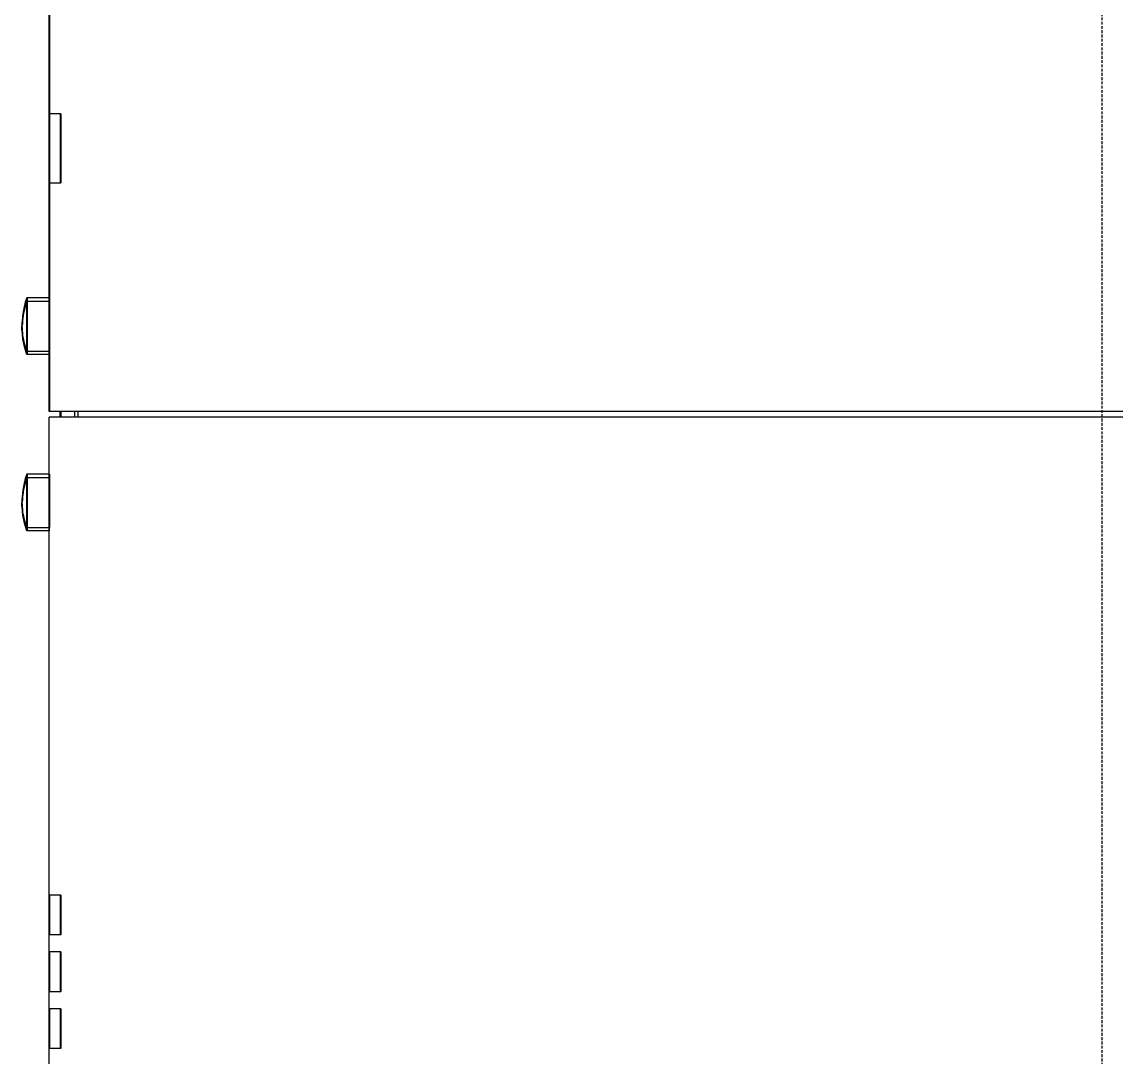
# Model space of a CAD drawing. Extents: x 0 to 390, y 0 to 1157.
# Drawn here: x 10.2 to 202.5, y 190.5 to 372.5 of the extents above; entities that cross this region are included whole.
import ezdxf

# ---------------------------------------------------------------- set-up
doc = ezdxf.new("R2010")
doc.units = 0
doc.linetypes.add('DASHED', pattern=[0.75, 0.5, -0.25])
doc.layers.add('-15N-THT. THIẾT BỊ ĐÓNG MỞ', color=40, linetype='CONTINUOUS')

# ---------------------------------------------------------------- blocks, each defined once
blk = doc.blocks.new('06 - N - SC VSD CHIẾU HÔNG ATV630C11~C16N4')
at = {"layer": '-15N-THT. THIẾT BỊ ĐÓNG MỞ', "color": 6, "linetype": 'DASHED'}
blk.add_line((-190, 578.5), (-190, -578.5), dxfattribs=at)
at = {"layer": '-15N-THT. THIẾT BỊ ĐÓNG MỞ'}
for p, q in [((-375.02, -274.5), (-375.03, 117.5)), ((-374.95, 118), (-374.94, -274.5)), ((-374.99, -222.17), (-375.01, -222.17)), ((-374.97, -222.17), (-374.99, -222.17)), ((-374.95, -222.17), (-374.97, -222.17)), ((-372.95, -222.17), (-374.95, -222.17)), ((-375.01, -234.33), (-374.99, -234.33)), ((-374.99, -234.33), (-374.97, -234.33)), ((-374.97, -234.33), (-374.95, -234.33)), ((-374.95, -234.33), (-372.95, -234.33)), ((-379.2, -255.31), (-379.42, -256.13)), ((-379.13, -255.31), (-379.34, -256.13)), ((-379.1, -255.53), (-379.25, -255.95)), ((-378.94, -254.5), (-379.2, -255.31)), ((-379.03, -255.53), (-379.17, -255.95)), ((-378.87, -254.5), (-379.13, -255.31)), ((-378.95, -255.11), (-379.1, -255.53)), ((-378.87, -255.11), (-379.03, -255.53)), ((-378.95, -255.11), (-378.38, -255.11)), ((-378.87, -254.5), (-378.94, -254.5)), ((-374.94, -254.5), (-378.87, -254.5)), ((-378.87, -255.11), (-378.31, -255.11)), ((-378.38, -255.11), (-377.82, -255.11)), ((-378.31, -255.11), (-377.75, -255.11)), ((-377.82, -255.11), (-376.7, -255.11)), ((-377.75, -255.11), (-376.63, -255.11)), ((-376.7, -255.11), (-376.14, -255.11)), ((-376.63, -255.11), (-376.07, -255.11)), ((-376.14, -255.11), (-375.02, -255.11)), ((-376.07, -255.11), (-375.5, -255.11)), ((-375.5, -255.11), (-374.94, -255.11)), ((-375.02, -254.51), (-375.02, -254.5)), ((-375.02, -254.5), (-375.02, -254.52)), ((-375.02, -254.52), (-375.02, -254.51)), ((-375.02, -254.54), (-375.02, -254.52)), ((-375.02, -254.52), (-375.02, -254.57)), ((-375.02, -254.58), (-375.02, -254.54)), ((-375.02, -254.57), (-375.02, -254.66)), ((-375.02, -254.62), (-375.02, -254.58)), ((-375.02, -254.67), (-375.02, -254.62)), ((-375.02, -254.66), (-375.01, -254.78)), ((-375.02, -264.5), (-375.02, -254.67)), ((-375.01, -254.78), (-375.01, -254.94)), ((-375.01, -254.94), (-375.01, -255.13)), ((-375.01, -255.13), (-375.01, -255.36)), ((-375.01, -255.36), (-375.01, -255.61)), ((-375.01, -255.61), (-375.01, -255.89)), ((-374.94, -254.51), (-374.94, -254.5)), ((-374.94, -254.5), (-374.94, -254.52)), ((-374.94, -254.52), (-374.94, -254.51)), ((-374.94, -254.54), (-374.94, -254.52)), ((-374.94, -254.52), (-374.94, -254.57)), ((-374.94, -254.58), (-374.94, -254.54)), ((-374.94, -254.57), (-374.94, -254.66)), ((-374.94, -254.62), (-374.94, -254.58)), ((-374.94, -254.67), (-374.94, -254.62)), ((-374.94, -254.66), (-374.94, -254.78)), ((-374.94, -264.5), (-374.94, -254.67)), ((-374.94, -254.78), (-374.94, -254.94)), ((-374.94, -254.94), (-374.94, -255.13)), ((-374.94, -255.13), (-374.94, -255.36)), ((-374.94, -255.36), (-374.94, -255.61)), ((-374.94, -255.61), (-374.94, -255.89)), ((-379.65, -257.66), (-379.72, -258.1)), ((-379.59, -256.99), (-379.71, -257.8)), ((-379.58, -257.23), (-379.65, -257.66)), ((-379.58, -257.66), (-379.64, -258.09)), ((-379.52, -257), (-379.63, -257.8)), ((-379.42, -256.13), (-379.59, -256.99)), ((-379.48, -256.8), (-379.58, -257.23)), ((-379.5, -257.23), (-379.58, -257.66)), ((-379.34, -256.13), (-379.52, -257)), ((-379.41, -256.8), (-379.5, -257.23)), ((-379.37, -256.37), (-379.48, -256.8)), ((-379.3, -256.37), (-379.41, -256.8)), ((-379.25, -255.95), (-379.37, -256.37)), ((-379.17, -255.95), (-379.3, -256.37)), ((-375.01, -255.89), (-375.01, -256.2)), ((-375.01, -256.2), (-375.01, -256.53)), ((-375.01, -256.53), (-375.01, -256.89)), ((-375.01, -256.89), (-375.01, -257.26)), ((-375.01, -257.26), (-375.01, -257.65)), ((-375.01, -257.65), (-375.01, -258.05)), ((-374.94, -255.89), (-374.94, -256.2)), ((-374.94, -256.2), (-374.94, -256.53)), ((-374.94, -256.53), (-374.94, -256.89)), ((-374.94, -256.89), (-374.94, -257.26)), ((-374.94, -257.26), (-374.94, -257.65)), ((-374.94, -257.65), (-374.94, -258.05)), ((-379.77, -258.65), (-379.8, -259.49)), ((-379.79, -258.97), (-379.8, -259.41)), ((-379.8, -259.49), (-379.8, -259.5)), ((-379.8, -259.5), (-379.8, -259.49)), ((-379.79, -259.95), (-379.8, -259.5)), ((-379.8, -259.51), (-379.8, -259.5)), ((-379.78, -260.15), (-379.8, -259.51)), ((-379.76, -258.53), (-379.79, -258.97)), ((-379.71, -257.8), (-379.77, -258.65)), ((-379.72, -258.1), (-379.76, -258.53)), ((-379.7, -258.61), (-379.73, -259.4)), ((-379.72, -258.97), (-379.73, -259.4)), ((-379.73, -259.51), (-379.73, -259.49)), ((-379.72, -259.91), (-379.73, -259.5)), ((-379.7, -260.15), (-379.73, -259.51)), ((-379.69, -258.53), (-379.72, -258.97)), ((-379.63, -257.8), (-379.7, -258.61)), ((-379.64, -258.09), (-379.69, -258.53)), ((-375.01, -258.05), (-375.01, -258.46)), ((-375.01, -258.46), (-375.01, -258.88)), ((-375.01, -258.88), (-375.01, -259.31)), ((-375.01, -259.31), (-375.01, -259.74)), ((-374.94, -258.05), (-374.94, -258.46)), ((-374.94, -258.46), (-374.94, -258.88)), ((-374.94, -258.88), (-374.94, -259.31)), ((-374.94, -259.31), (-374.94, -259.74)), ((-379.77, -260.4), (-379.79, -259.95)), ((-379.63, -261.76), (-379.78, -260.15)), ((-379.72, -260.85), (-379.77, -260.4)), ((-379.7, -260.31), (-379.72, -259.91)), ((-379.66, -261.29), (-379.72, -260.85)), ((-379.56, -261.76), (-379.7, -260.15)), ((-379.66, -260.72), (-379.7, -260.31)), ((-379.61, -261.12), (-379.66, -260.72)), ((-379.58, -261.74), (-379.66, -261.29)), ((-379.55, -261.53), (-379.61, -261.12)), ((-379.47, -261.93), (-379.55, -261.53)), ((-375.01, -259.74), (-375.01, -260.58)), ((-375.01, -260.58), (-375.01, -260.99)), ((-375.01, -260.99), (-375.01, -261.39)), ((-375.01, -261.39), (-375.01, -261.78)), ((-374.94, -259.74), (-374.94, -260.58)), ((-374.94, -260.58), (-374.94, -260.99)), ((-374.94, -260.99), (-374.94, -261.39)), ((-374.94, -261.39), (-374.94, -261.78)), ((-379.35, -263.14), (-379.63, -261.76)), ((-379.49, -262.18), (-379.58, -261.74)), ((-379.28, -263.14), (-379.56, -261.76)), ((-379.41, -262.47), (-379.49, -262.18)), ((-379.38, -262.32), (-379.47, -261.93)), ((-379.33, -262.75), (-379.41, -262.47)), ((-379.27, -262.72), (-379.38, -262.32)), ((-378.94, -264.5), (-379.35, -263.14)), ((-379.25, -263.04), (-379.33, -262.75)), ((-378.87, -264.5), (-379.28, -263.14)), ((-379.15, -263.11), (-379.27, -262.72)), ((-379.15, -263.33), (-379.25, -263.04)), ((-379.02, -263.5), (-379.15, -263.11)), ((-379.05, -263.61), (-379.15, -263.33)), ((-375.01, -261.78), (-375.01, -262.15)), ((-375.01, -262.15), (-375.01, -262.5)), ((-375.01, -262.5), (-375.01, -262.83)), ((-375.01, -262.83), (-375.01, -263.14)), ((-375.01, -263.14), (-375.01, -263.42)), ((-375.01, -263.42), (-375.01, -263.67)), ((-374.94, -261.78), (-374.94, -262.15)), ((-374.94, -262.15), (-374.94, -262.5)), ((-374.94, -262.5), (-374.94, -262.83)), ((-374.94, -262.83), (-374.94, -263.14)), ((-374.94, -263.14), (-374.94, -263.42)), ((-374.94, -263.42), (-374.94, -263.67)), ((-378.94, -263.89), (-379.05, -263.61)), ((-378.87, -263.89), (-379.02, -263.5)), ((-378.94, -263.89), (-378.38, -263.89)), ((-378.87, -264.5), (-378.94, -264.5)), ((-378.87, -263.89), (-378.31, -263.89)), ((-374.94, -264.5), (-378.87, -264.5)), ((-378.38, -263.89), (-377.82, -263.89)), ((-378.31, -263.89), (-377.19, -263.89)), ((-377.82, -263.89), (-377.26, -263.89)), ((-377.26, -263.89), (-376.7, -263.89)), ((-377.19, -263.89), (-376.62, -263.89)), ((-376.7, -263.89), (-375.58, -263.89)), ((-376.62, -263.89), (-376.06, -263.89)), ((-376.06, -263.89), (-375.5, -263.89)), ((-375.58, -263.89), (-375.01, -263.89)), ((-375.5, -263.89), (-374.94, -263.89)), ((-375.02, -264.5), (-375.01, -264.49)), ((-375.01, -263.67), (-375.01, -263.89)), ((-375.01, -264), (-375.01, -263.89)), ((-375.01, -264.1), (-375.01, -264)), ((-375.01, -264.2), (-375.01, -264.1)), ((-375.01, -264.28), (-375.01, -264.2)), ((-375.01, -264.34), (-375.01, -264.28)), ((-375.01, -264.4), (-375.01, -264.34)), ((-375.01, -264.44), (-375.01, -264.4)), ((-375.01, -264.47), (-375.01, -264.44)), ((-375.01, -264.49), (-375.01, -264.47)), ((-374.94, -263.67), (-374.94, -263.89)), ((-374.94, -264), (-374.94, -263.89)), ((-374.94, -264.1), (-374.94, -264)), ((-374.94, -264.2), (-374.94, -264.1)), ((-374.94, -264.28), (-374.94, -264.2)), ((-374.94, -264.34), (-374.94, -264.28)), ((-374.94, -264.4), (-374.94, -264.34)), ((-374.94, -264.44), (-374.94, -264.4)), ((-374.94, -264.47), (-374.94, -264.44)), ((-374.94, -264.49), (-374.94, -264.47)), ((-374.94, -264.5), (-374.94, -264.49)), ((-24.92, -274.5), (-375.02, -274.5)), ((-373.07, -275.5), (-373.07, -274.5)), ((-372.93, -274.5), (-372.93, -275.5)), ((-370.53, -274.5), (-370.53, -275.5)), ((-369.94, -275.5), (-369.94, -274.5)), ((-375.01, -578.51), (-375.02, -275.5)), ((-24.92, -275.5), (-375.02, -275.5)), ((-379.2, -286.31), (-379.42, -287.13)), ((-379.13, -286.31), (-379.34, -287.13)), ((-379.1, -286.53), (-379.24, -286.95)), ((-378.94, -285.5), (-379.2, -286.31)), ((-379.03, -286.53), (-379.17, -286.95)), ((-378.87, -285.5), (-379.13, -286.31)), ((-378.94, -286.11), (-379.1, -286.53)), ((-378.87, -286.11), (-379.03, -286.53)), ((-374.94, -285.5), (-378.94, -285.5)), ((-378.94, -286.11), (-377.82, -286.11)), ((-378.87, -286.11), (-378.31, -286.11)), ((-378.31, -286.11), (-377.75, -286.11)), ((-377.82, -286.11), (-377.26, -286.11)), ((-377.75, -286.11), (-376.63, -286.11)), ((-377.26, -286.11), (-376.7, -286.11)), ((-376.7, -286.11), (-376.14, -286.11)), ((-376.63, -286.11), (-376.06, -286.11)), ((-376.14, -286.11), (-375.58, -286.11)), ((-376.06, -286.11), (-374.94, -286.11)), ((-375.58, -286.11), (-375.02, -286.11)), ((-375.01, -285.51), (-375.01, -285.5)), ((-375.01, -285.5), (-375.01, -285.52)), ((-375.01, -285.52), (-375.01, -285.51)), ((-375.01, -285.54), (-375.01, -285.52)), ((-375.01, -285.52), (-375.01, -285.57)), ((-375.01, -285.58), (-375.01, -285.54)), ((-375.01, -285.57), (-375.01, -285.66)), ((-375.01, -285.62), (-375.01, -285.58)), ((-375.01, -285.67), (-375.01, -285.62)), ((-375.01, -285.66), (-375.01, -285.78)), ((-375.01, -295.5), (-375.01, -285.67)), ((-375.01, -285.78), (-375.01, -285.94)), ((-375.01, -285.94), (-375.01, -286.13)), ((-375.01, -286.13), (-375.01, -286.36)), ((-375.01, -286.36), (-375.01, -286.61)), ((-374.94, -285.51), (-374.94, -285.5)), ((-374.94, -285.5), (-374.94, -285.52)), ((-374.94, -285.52), (-374.94, -285.51)), ((-374.94, -285.54), (-374.94, -285.52)), ((-374.94, -285.52), (-374.94, -285.57)), ((-374.94, -285.58), (-374.94, -285.54)), ((-374.94, -285.57), (-374.94, -285.66)), ((-374.94, -285.62), (-374.94, -285.58)), ((-374.94, -285.67), (-374.94, -285.62)), ((-374.94, -285.66), (-374.94, -285.78)), ((-374.94, -295.5), (-374.94, -285.67)), ((-374.94, -285.78), (-374.94, -285.94)), ((-374.94, -285.94), (-374.94, -286.13)), ((-374.94, -286.13), (-374.94, -286.36)), ((-374.94, -286.36), (-374.94, -286.61)), ((-379.59, -287.99), (-379.7, -288.8)), ((-379.58, -288.23), (-379.65, -288.66)), ((-379.51, -288), (-379.63, -288.8)), ((-379.42, -287.13), (-379.59, -287.99)), ((-379.48, -287.8), (-379.58, -288.23)), ((-379.5, -288.23), (-379.58, -288.66)), ((-379.34, -287.13), (-379.51, -288)), ((-379.41, -287.8), (-379.5, -288.23)), ((-379.37, -287.37), (-379.48, -287.8)), ((-379.3, -287.37), (-379.41, -287.8)), ((-379.24, -286.95), (-379.37, -287.37)), ((-379.17, -286.95), (-379.3, -287.37)), ((-375.01, -286.61), (-375.01, -286.89)), ((-375.01, -286.89), (-375.01, -287.2)), ((-375.01, -287.2), (-375.01, -287.53)), ((-375.01, -287.53), (-375.01, -287.89)), ((-375.01, -287.89), (-375.01, -288.26)), ((-375.01, -288.26), (-375.01, -288.65)), ((-374.94, -286.61), (-374.94, -286.89)), ((-374.94, -286.89), (-374.94, -287.2)), ((-374.94, -287.2), (-374.94, -287.53)), ((-374.94, -287.53), (-374.94, -287.89)), ((-374.94, -287.89), (-374.94, -288.26)), ((-374.94, -288.26), (-374.94, -288.65)), ((-379.77, -289.65), (-379.8, -290.49)), ((-379.79, -289.97), (-379.8, -290.41)), ((-379.76, -289.53), (-379.79, -289.97)), ((-379.7, -288.8), (-379.77, -289.65)), ((-379.72, -289.1), (-379.76, -289.53)), ((-379.7, -289.61), (-379.73, -290.41)), ((-379.72, -289.97), (-379.73, -290.41)), ((-379.65, -288.66), (-379.72, -289.1)), ((-379.69, -289.53), (-379.72, -289.97)), ((-379.63, -288.8), (-379.7, -289.61)), ((-379.64, -289.1), (-379.69, -289.53)), ((-379.58, -288.66), (-379.64, -289.1)), ((-375.01, -288.65), (-375.01, -289.05)), ((-375.01, -289.05), (-375.01, -289.46)), ((-375.01, -289.46), (-375.01, -289.88)), ((-375.01, -289.88), (-375.01, -290.31)), ((-375.01, -290.31), (-375.01, -290.74)), ((-374.94, -288.65), (-374.94, -289.05)), ((-374.94, -289.05), (-374.94, -289.46)), ((-374.94, -289.46), (-374.94, -289.88)), ((-374.94, -289.88), (-374.94, -290.31)), ((-374.94, -290.31), (-374.94, -290.74)), ((-379.8, -290.49), (-379.8, -290.49)), ((-379.8, -290.51), (-379.8, -290.49)), ((-379.8, -290.5), (-379.8, -290.49)), ((-379.79, -290.95), (-379.8, -290.5)), ((-379.78, -291.15), (-379.8, -290.51)), ((-379.77, -291.4), (-379.79, -290.95)), ((-379.63, -292.76), (-379.78, -291.15)), ((-379.72, -291.85), (-379.77, -291.4)), ((-379.73, -290.49), (-379.73, -290.49)), ((-379.73, -290.49), (-379.73, -290.49)), ((-379.73, -290.51), (-379.73, -290.49)), ((-379.73, -290.5), (-379.73, -290.49)), ((-379.72, -290.91), (-379.73, -290.5)), ((-379.7, -291.15), (-379.73, -290.51)), ((-379.7, -291.31), (-379.72, -290.91)), ((-379.66, -292.29), (-379.72, -291.85)), ((-379.56, -292.76), (-379.7, -291.15)), ((-379.66, -291.72), (-379.7, -291.31)), ((-379.61, -292.12), (-379.66, -291.72)), ((-379.58, -292.74), (-379.66, -292.29)), ((-379.55, -292.53), (-379.61, -292.12)), ((-375.01, -290.74), (-375.01, -291.58)), ((-375.01, -291.58), (-375.01, -291.99)), ((-375.01, -291.99), (-375.01, -292.39)), ((-374.94, -290.74), (-374.94, -291.58)), ((-374.94, -291.58), (-374.94, -291.99)), ((-374.94, -291.99), (-374.94, -292.39)), ((-379.35, -294.14), (-379.63, -292.76)), ((-379.49, -293.18), (-379.58, -292.74)), ((-379.28, -294.14), (-379.56, -292.76)), ((-379.47, -292.93), (-379.55, -292.53)), ((-379.41, -293.47), (-379.49, -293.18)), ((-379.38, -293.32), (-379.47, -292.93)), ((-379.33, -293.75), (-379.41, -293.47)), ((-379.27, -293.72), (-379.38, -293.32)), ((-378.94, -295.5), (-379.35, -294.14)), ((-379.25, -294.04), (-379.33, -293.75)), ((-378.87, -295.5), (-379.28, -294.14)), ((-379.15, -294.11), (-379.27, -293.72)), ((-379.15, -294.33), (-379.25, -294.04)), ((-379.02, -294.5), (-379.15, -294.11)), ((-375.01, -292.39), (-375.01, -292.78)), ((-375.01, -292.78), (-375.01, -293.15)), ((-375.01, -293.15), (-375.01, -293.5)), ((-375.01, -293.5), (-375.01, -293.83)), ((-375.01, -293.83), (-375.01, -294.14)), ((-375.01, -294.14), (-375.01, -294.42)), ((-374.94, -292.39), (-374.94, -292.78)), ((-374.94, -292.78), (-374.94, -293.15)), ((-374.94, -293.15), (-374.94, -293.5)), ((-374.94, -293.5), (-374.94, -293.83)), ((-374.94, -293.83), (-374.94, -294.14)), ((-374.94, -294.14), (-374.94, -294.42)), ((-379.05, -294.61), (-379.15, -294.33)), ((-378.94, -294.89), (-379.05, -294.61)), ((-378.87, -294.89), (-379.02, -294.5)), ((-378.94, -294.89), (-378.38, -294.89)), ((-374.94, -295.5), (-378.94, -295.5)), ((-378.87, -294.89), (-378.31, -294.89)), ((-378.38, -294.89), (-377.82, -294.89)), ((-378.31, -294.89), (-377.75, -294.89)), ((-377.82, -294.89), (-376.7, -294.89)), ((-377.75, -294.89), (-376.62, -294.89)), ((-376.7, -294.89), (-376.14, -294.89)), ((-376.62, -294.89), (-376.06, -294.89)), ((-376.14, -294.89), (-375.57, -294.89)), ((-376.06, -294.89), (-375.5, -294.89)), ((-375.57, -294.89), (-375.01, -294.89)), ((-375.5, -294.89), (-374.94, -294.89)), ((-375.01, -294.42), (-375.01, -294.67)), ((-375.01, -294.67), (-375.01, -294.89)), ((-375.01, -294.99), (-375.01, -294.89)), ((-375.01, -295.09), (-375.01, -294.99)), ((-375.01, -295.17), (-375.01, -295.09)), ((-375.01, -295.25), (-375.01, -295.17)), ((-375.01, -295.31), (-375.01, -295.25)), ((-375.01, -295.37), (-375.01, -295.31)), ((-375.01, -295.42), (-375.01, -295.37)), ((-375.01, -295.45), (-375.01, -295.42)), ((-375.01, -295.48), (-375.01, -295.45)), ((-375.01, -295.49), (-375.01, -295.48)), ((-375.01, -295.5), (-375.01, -295.49)), ((-374.94, -294.42), (-374.94, -294.67)), ((-374.94, -294.67), (-374.94, -294.89)), ((-374.94, -295), (-374.94, -294.89)), ((-374.94, -295.1), (-374.94, -295)), ((-374.94, -295.2), (-374.94, -295.1)), ((-374.94, -295.28), (-374.94, -295.2)), ((-374.94, -295.34), (-374.94, -295.28)), ((-374.94, -295.4), (-374.94, -295.34)), ((-374.94, -295.44), (-374.94, -295.4)), ((-374.94, -295.47), (-374.94, -295.44)), ((-374.94, -295.49), (-374.94, -295.47)), ((-374.94, -295.5), (-374.94, -295.49)), ((-375, -359.5), (-374.99, -359.5)), ((-374.99, -359.5), (-374.98, -359.5)), ((-374.97, -359.5), (-374.96, -359.5)), ((-372.95, -359.5), (-374.96, -359.5)), ((-374.99, -366.5), (-375, -366.5)), ((-374.98, -366.5), (-374.99, -366.5)), ((-374.96, -366.5), (-374.97, -366.5)), ((-374.95, -366.5), (-374.96, -366.5)), ((-372.95, -366.5), (-374.95, -366.5)), ((-375, -369.5), (-374.99, -369.5)), ((-374.99, -369.5), (-374.98, -369.5)), ((-374.97, -369.5), (-374.96, -369.5)), ((-372.95, -369.5), (-374.96, -369.5)), ((-374.99, -376.5), (-375, -376.5)), ((-374.98, -376.5), (-374.99, -376.5)), ((-374.96, -376.5), (-374.97, -376.5)), ((-372.95, -376.5), (-374.96, -376.5)), ((-375, -379.5), (-374.99, -379.5)), ((-374.99, -379.5), (-374.98, -379.5)), ((-374.97, -379.5), (-374.96, -379.5)), ((-372.95, -379.5), (-374.96, -379.5)), ((-374.99, -386.5), (-375, -386.5)), ((-374.98, -386.5), (-374.99, -386.5)), ((-374.96, -386.5), (-374.97, -386.5)), ((-372.95, -386.5), (-374.96, -386.5))]:
    blk.add_line(p, q, dxfattribs=at)
at = {"layer": '-15N-THT. THIẾT BỊ ĐÓNG MỞ', "extrusion": (0, 0, -1)}
for centre, major_axis, ratio, start_param, end_param in [((-375.01, -228.25), (0, -6.08), 0.000261, 0.000003, 3.141596), ((-374.99, -228.25), (0, -6.08), 0.000261, -3.14159, 0.000003), ((-374.97, -228.25), (0, -6.08), 0.000261, 0.000003, 3.141596), ((-374.95, -228.25), (0, -6.08), 0.000261, -3.14159, 0.000003), ((-373.01, -228.25), (0, -6.08), 0.000261, 0.000003, 3.141596), ((-372.99, -228.25), (0, -6.08), 0.000261, -3.14159, 0.000003), ((-372.97, -228.25), (0, -6.08), 0.000261, 0.000003, 3.141596), ((-372.95, -228.25), (0, -6.08), 0.000261, -3.14159, 0.000003), ((-378.94, -259.5), (0, 5), 0.000497, -0.5, -0.001407), ((-378.94, -259.5), (0, 5), 0.000497, 3.141564, 5.783185), ((-378.94, -259.5), (0, 5), 0.000497, -0.001407, 0.29083), ((-378.94, -259.5), (0, 5), 0.000497, 0.29083, 2.641593), ((-378.87, -259.5), (0, 5), 0.000497, -0.001407, 2.641593), ((-378.87, -259.5), (0, 5), 0.000497, -0.5, -0.001407), ((-378.87, -259.5), (0, 5), 0.000497, 3.141564, 5.783185), ((-375.02, -259.5), (0, 5), 0.000497, -0.50039, -0.260395), ((-375.02, -259.5), (0, 5), 0.000497, 3.141202, 5.782795), ((-374.94, -259.5), (0, 5), 0.000497, -0.50039, -0.260395), ((-374.94, -259.5), (0, 5), 0.000497, 3.141202, 5.782795), ((-378.94, -259.5), (0, 5), 0.000497, 2.641593, 2.850634), ((-378.94, -259.5), (0, 5), 0.000497, 2.850634, 3.141564), ((-378.87, -259.5), (0, 5), 0.000497, 2.641593, 3.141564), ((-378.94, -290.5), (0, 5), 0.000497, 3.141564, 5.783185), ((-378.94, -290.5), (0, 5), 0.000497, -0.001407, 0.290887), ((-378.94, -290.5), (0, 5), 0.000497, -0.5, -0.001407), ((-378.94, -290.5), (0, 5), 0.000497, 0.290887, 2.641593), ((-378.87, -290.5), (0, 5), 0.000497, -0.001407, 2.641593), ((-378.87, -290.5), (0, 5), 0.000497, -0.5, -0.001407), ((-378.87, -290.5), (0, 5), 0.000497, 3.141564, 5.783185), ((-375.01, -290.5), (0, 5), 0.000497, -0.50039, -0.260395), ((-375.01, -290.5), (0, 5), 0.000497, 3.141202, 5.782795), ((-374.94, -290.5), (0, 5), 0.000497, -0.50039, -0.260395), ((-374.94, -290.5), (0, 5), 0.000497, 3.141202, 5.782795), ((-378.94, -290.5), (0, 5), 0.000497, 2.641593, 2.850694), ((-378.94, -290.5), (0, 5), 0.000497, 2.850694, 3.141564), ((-378.87, -290.5), (0, 5), 0.000497, 2.641593, 3.141564), ((-375, -363), (0, -3.5), 0.000261, 0, 3.141593), ((-374.99, -363), (0, -3.5), 0.000261, 0, 3.141593), ((-374.99, -363), (0, -3.5), 0.000261, -3.141593, 0), ((-374.98, -363), (0, -3.5), 0.000261, -3.141593, 0), ((-374.97, -363), (0, -3.5), 0.000261, 0, 3.141593), ((-374.96, -363), (0, -3.5), 0.000261, 0, 3.141593), ((-374.96, -363), (0, -3.5), 0.000261, -3.141593, 0), ((-374.95, -363), (0, -3.5), 0.000261, -3.141593, 0), ((-373, -363), (0, -3.5), 0.000261, 0, 3.141593), ((-372.99, -363), (0, -3.5), 0.000261, 0, 3.141593), ((-372.99, -363), (0, -3.5), 0.000261, -3.141593, 0), ((-372.98, -363), (0, -3.5), 0.000261, -3.141593, 0), ((-372.97, -363), (0, -3.5), 0.000261, 0, 3.141593), ((-372.96, -363), (0, -3.5), 0.000261, 0, 3.141593), ((-372.96, -363), (0, -3.5), 0.000261, -3.141593, 0), ((-372.95, -363), (0, -3.5), 0.000261, -3.141593, 0), ((-375, -373), (0, -3.5), 0.000261, 0, 3.141593), ((-374.99, -373), (0, -3.5), 0.000261, 0, 3.141593), ((-374.99, -373), (0, -3.5), 0.000261, -3.141593, 0), ((-374.98, -373), (0, -3.5), 0.000261, -3.141593, 0), ((-374.97, -373), (0, -3.5), 0.000261, 0, 3.141593), ((-374.96, -373), (0, -3.5), 0.000261, 0, 3.141593), ((-374.96, -373), (0, -3.5), 0.000261, -3.141593, 0), ((-374.95, -373), (0, -3.5), 0.000261, -3.141593, 0), ((-373, -373), (0, -3.5), 0.000261, 0, 3.141593), ((-372.99, -373), (0, -3.5), 0.000261, 0, 3.141593), ((-372.99, -373), (0, -3.5), 0.000261, -3.141593, 0), ((-372.98, -373), (0, -3.5), 0.000261, -3.141593, 0), ((-372.97, -373), (0, -3.5), 0.000261, 0, 3.141593), ((-372.96, -373), (0, -3.5), 0.000261, 0, 3.141593), ((-372.96, -373), (0, -3.5), 0.000261, -3.141593, 0), ((-372.95, -373), (0, -3.5), 0.000261, -3.141593, 0), ((-375, -383), (0, -3.5), 0.000261, 0, 3.141593), ((-374.99, -383), (0, -3.5), 0.000261, 0, 3.141593), ((-374.99, -383), (0, -3.5), 0.000261, -3.141593, 0), ((-374.98, -383), (0, -3.5), 0.000261, -3.141593, 0), ((-374.97, -383), (0, -3.5), 0.000261, 0, 3.141593), ((-374.96, -383), (0, -3.5), 0.000261, 0, 3.141593), ((-374.96, -383), (0, -3.5), 0.000261, -3.141593, 0), ((-374.95, -383), (0, -3.5), 0.000261, -3.141593, 0), ((-373, -383), (0, -3.5), 0.000261, 0, 3.141593), ((-372.99, -383), (0, -3.5), 0.000261, 0, 3.141593), ((-372.99, -383), (0, -3.5), 0.000261, -3.141593, 0), ((-372.98, -383), (0, -3.5), 0.000261, -3.141593, 0), ((-372.97, -383), (0, -3.5), 0.000261, 0, 3.141593), ((-372.96, -383), (0, -3.5), 0.000261, 0, 3.141593), ((-372.96, -383), (0, -3.5), 0.000261, -3.141593, 0), ((-372.95, -383), (0, -3.5), 0.000261, -3.141593, 0)]:
    blk.add_ellipse(centre, major_axis=major_axis, ratio=ratio, start_param=start_param, end_param=end_param, dxfattribs=at)

msp = doc.modelspace()

# ---------------------------------------------------------------- block references
msp.add_blockref('06 - N - SC VSD CHIẾU HÔNG ATV630C11~C16N4', (390, 578.51))

doc.saveas('drawing.dxf')
